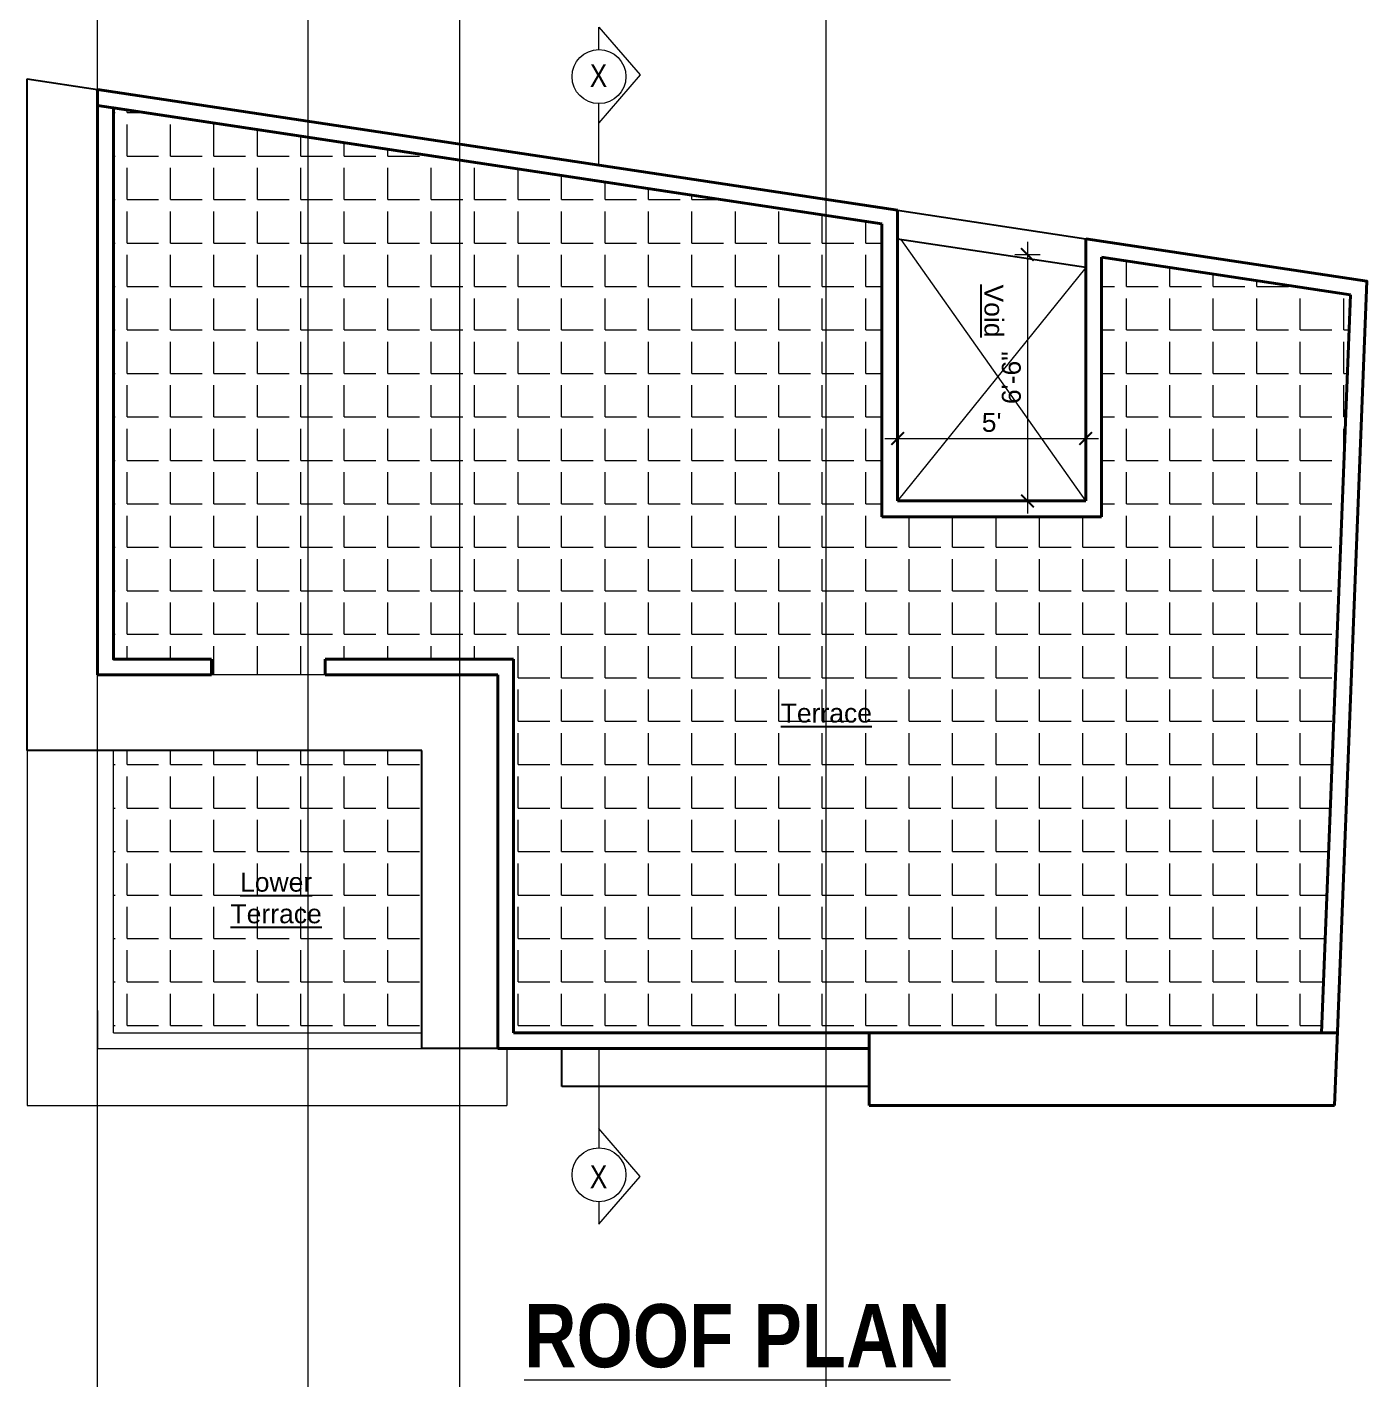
# Model space of a CAD drawing. Header units: inches. Extents: x 136316 to 155547, y -21384 to -17606.
# Drawn here: x 151738.1 to 152162.2, y -18057.8 to -17629.8 of the extents above; entities that cross this region are included whole.
import ezdxf

# ---------------------------------------------------------------- set-up
doc = ezdxf.new("R2010")
doc.units = ezdxf.units.IN
doc.header["$LTSCALE"] = 0.5
doc.header["$MEASUREMENT"] = 0
doc.header["$PDMODE"] = 66
for name, color, linetype, lineweight in [('Annotate-Lite.w', 177, 'Continuous', 9), ('DIM 1-100', 4, 'Continuous', 13), ('HACTH', 253, 'Continuous', 9), ('hatch', 9, 'Continuous', 5), ('PARAPET', 50, 'Continuous', 13), ('TEXT', 220, 'Continuous', 9), ('Text-100.w', 254, 'Continuous', 9), ('wall', 1, 'Continuous', 40), ('wall light', 6, 'Continuous', 25)]:
    doc.layers.add(name, color=color, linetype=linetype, lineweight=lineweight)
doc.styles.add('ARAIL', font='ARIALN.TTF')
doc.styles.add('arial', font='arial.ttf')
doc.styles.add('arial.', font='arial.ttf')
doc.styles.get("Standard").update_dxf_attribs({"font": 'arial.ttf'})
doc.dimstyles.new('1 by 96', dxfattribs={"dimtxt": 6, "dimasz": 4, "dimexe": 4, "dimexo": 4, "dimgap": 2, "dimtad": 1, "dimdec": 0, "dimzin": 0, "dimdsep": 46, "dimlunit": 4, "dimtxsty": 'Standard', "dimblk": 'ARCHTICK', "dimcen": 0, "dimdle": 4, "dimadec": 0, "dimazin": 0, "dimtfac": 1, "dimtdec": 0, "dimtix": 1, "dimtofl": 0, "dimtmove": 1, "dimatfit": 3, "dimldrblk": 'ARCHTICK', "dimfxl": 4, "dimfxlon": 1, "dimtolj": 1, "dimtzin": 0, "dimlwd": -1, "dimlwe": -1, "dimarcsym": 0})
pattern_1 = [(360, (5497.287, 1771.851), (3e-15, 13.75), [10, -3.75]), (90, (5497.287, 1771.851), (-13.75, 4e-15), [10, -3.75])]

# ---------------------------------------------------------------- blocks, each defined once
blk = doc.blocks.new('_ArchTick')
at = {"color": 0, "linetype": 'ByBlock', "const_width": 0.15}
blk.add_lwpolyline([(-0.5, -0.5), (0.5, 0.5)], dxfattribs=at)
blk = doc.blocks.new('*D417')
at = {"layer": 'Defpoints', "color": 0, "transparency": 16777216}
for p in [(152073.17, -17759.95), (152013.63, -17779.73), (152073.17, -17779.73)]:
    blk.add_point(p, dxfattribs=at)
at = {"layer": 'DIM 1-100', "color": 0, "transparency": 16777216}
for p, q in [((152013.63, -17763.95), (152013.63, -17755.95)), ((152073.17, -17763.95), (152073.17, -17755.95)), ((152009.63, -17759.95), (152077.17, -17759.95))]:
    blk.add_line(p, q, dxfattribs=at)
at = {"layer": 'DIM 1-100', "color": 0, "transparency": 16777216, "xscale": 4, "yscale": 4, "zscale": 4, "rotation": 180}
blk.add_blockref('_ArchTick', (152013.63, -17759.95), dxfattribs=at)
at = {"layer": 'DIM 1-100', "color": 0, "transparency": 16777216, "xscale": 4, "yscale": 4, "zscale": 4}
blk.add_blockref('_ArchTick', (152073.17, -17759.95), dxfattribs=at)
at = {"layer": 'DIM 1-100', "color": 0, "transparency": 16777216, "insert": (152043.4, -17754.9), "char_height": 6, "attachment_point": 5}
blk.add_mtext("\\A1;5'", dxfattribs=at)
blk = doc.blocks.new('*D418')
at = {"layer": 'Defpoints', "color": 0, "transparency": 16777216}
for p in [(152045.9, -17701.75), (152054.71, -17779.73), (152073.17, -17779.73)]:
    blk.add_point(p, dxfattribs=at)
at = {"layer": 'DIM 1-100', "color": 0, "transparency": 16777216}
for p, q in [((152054.71, -17697.75), (152054.71, -17783.73)), ((152050.71, -17701.75), (152058.71, -17701.75)), ((152058.71, -17779.73), (152050.71, -17779.73))]:
    blk.add_line(p, q, dxfattribs=at)
at = {"layer": 'DIM 1-100', "color": 0, "transparency": 16777216, "xscale": 4, "yscale": 4, "zscale": 4}
for p, rotation in [((152054.71, -17701.75), 90), ((152054.71, -17779.73), 270)]:
    blk.add_blockref('_ArchTick', p, dxfattribs=dict(at, rotation=rotation))
at = {"layer": 'DIM 1-100', "color": 0, "transparency": 16777216, "insert": (152049.65, -17740.74), "char_height": 6, "attachment_point": 5, "rotation": 90}
blk.add_mtext('\\A1;6\'-6"', dxfattribs=at)

msp = doc.modelspace()

# ---------------------------------------------------------------- hatches: boundary and pattern name
at = {"layer": 'HACTH'}
h = msp.add_hatch(dxfattribs=at)
h.set_pattern_fill('ANGLE', color=256, scale=50)
h.set_pattern_definition(pattern_1)
h.paths.add_polyline_path([(152008.63, -17692.07), (151765.48, -17655.36), (151765.48, -17829.73), (151796.48, -17829.73), (151796.48, -17834.73), (151832.48, -17834.73), (151832.48, -17829.73), (151892.13, -17829.73), (151892.13, -17947.96), (152147.78, -17947.96), (152156.99, -17714.47), (152078.17, -17702.57), (152078.17, -17784.73), (152073.17, -17784.73), (152008.63, -17784.73)])
h.paths.add_polyline_path([(151975.23, -17852.54), (152007.11, -17852.54), (152007.11, -17840.18), (151975.23, -17840.18)], flags=24)
at = {"layer": 'hatch'}
h = msp.add_hatch(dxfattribs=at)
h.set_pattern_fill('ANGLE', color=256, scale=50)
h.set_pattern_definition(pattern_1)
h.paths.add_polyline_path([(151863.13, -17858.72), (151765.48, -17858.72), (151765.48, -17947.96), (151863.13, -17947.96)])
h.paths.add_polyline_path([(151801.11, -17916.04), (151832.99, -17916.04), (151832.99, -17893.68), (151801.11, -17893.68)], flags=24)

# ---------------------------------------------------------------- linework, layer by layer
at = {"layer": 'Annotate-Lite.w'}
for p in [(151760.48, -20177.7), (151827.13, -18385.3), (151875.13, -18383.12), (151991.08, -18505.8)]:
    msp.add_xline(p, (0, 1), dxfattribs=at)
at = {"layer": 'HACTH'}
msp.add_line((151832.48, -17834.73), (151796.48, -17834.73), dxfattribs=at)
at = {"layer": 'HACTH', "ltscale": 100}
for p, q in [((151738.15, -17858.72), (151738.15, -17970.96)), ((151889.96, -17952.96), (151889.96, -17970.96)), ((151738.15, -17970.96), (151889.96, -17970.96))]:
    msp.add_line(p, q, dxfattribs=at)
at = {"layer": 'hatch'}
for p, q in [((152073.17, -17779.73), (152014.76, -17697.04)), ((152073.17, -17705.86), (152013.63, -17779.73))]:
    msp.add_line(p, q, dxfattribs=at)
at = {"layer": 'PARAPET'}
for p, q in [((151760.48, -17952.96), (151760.48, -17858.72)), ((151765.48, -17947.96), (151765.48, -17858.72)), ((151760.48, -17940.96), (151760.48, -17952.96)), ((151765.48, -17947.96), (151863.13, -17947.96)), ((151760.48, -17952.96), (151863.13, -17952.96))]:
    msp.add_line(p, q, dxfattribs=at)
at = {"layer": 'TEXT'}
for points in [[(151919.13, -17636.95), (151919.13, -17629.81), (151932.22, -17644.95), (151919.13, -17660.09)], [(151919.13, -17673.5), (151919.13, -17654.02)], [(151919.13, -17952.96), (151919.13, -17984.37)], [(151919.13, -18001.43), (151919.13, -18008.57), (151932.22, -17993.43), (151919.13, -17978.29)]]:
    msp.add_lwpolyline(points, dxfattribs=at)
for centre in [(151919.13, -17645.48), (151919.13, -17992.9)]:
    msp.add_circle(centre, 8.53, dxfattribs=at)
at = {"layer": 'wall'}
for p, q in [((151760.48, -17654.61), (152008.63, -17692.07)), ((152013.63, -17779.73), (152013.63, -17687.77)), ((152008.63, -17784.73), (152008.63, -17692.07)), ((152073.17, -17696.76), (152073.17, -17779.73)), ((152078.17, -17702.57), (152078.17, -17784.73)), ((152078.17, -17702.57), (152156.99, -17714.47)), ((152156.99, -17714.47), (152147.78, -17947.96)), ((152013.63, -17779.73), (152073.17, -17779.73)), ((152008.63, -17784.73), (152073.17, -17784.73)), ((152078.17, -17784.73), (152073.17, -17784.73)), ((151892.13, -17829.73), (151832.48, -17829.73)), ((151892.13, -17947.96), (151892.13, -17829.73)), ((151796.48, -17834.73), (151760.48, -17834.73)), ((151887.13, -17834.73), (151832.48, -17834.73)), ((151887.13, -17952.96), (151887.13, -17834.73)), ((152152.78, -17947.96), (151892.13, -17947.96)), ((152004.63, -17947.96), (152004.63, -17970.96)), ((152004.63, -17952.96), (151887.13, -17952.96)), ((152152.59, -17952.96), (152151.88, -17970.96)), ((152004.63, -17970.96), (152151.88, -17970.96))]:
    msp.add_line(p, q, dxfattribs=at)
for points in [[(151760.48, -17834.73), (151760.48, -17651.66), (151760.48, -17649.55), (152013.63, -17687.77)], [(151796.48, -17829.73), (151765.48, -17829.73), (151765.48, -17655.36), (152008.63, -17692.07)], [(152073.17, -17696.76), (152162.16, -17710.2), (152152.59, -17952.96)], [(151796.48, -17834.73), (151796.48, -17829.73)], [(151832.48, -17834.73), (151832.48, -17829.73)]]:
    msp.add_lwpolyline(points, dxfattribs=at)
at = {"layer": 'wall light', "ltscale": 100}
for p, q in [((151738.15, -17858.72), (151738.15, -17646.18)), ((151863.13, -17858.72), (151738.15, -17858.72)), ((151863.13, -17952.96), (151863.13, -17858.72)), ((151887.13, -17952.96), (151863.13, -17952.96)), ((151907.38, -17964.96), (151907.38, -17952.96)), ((152004.63, -17964.96), (151907.38, -17964.96))]:
    msp.add_line(p, q, dxfattribs=at)
at = {"layer": 'wall light'}
for p, q in [((151738.15, -17646.18), (151760.48, -17649.55)), ((152013.63, -17687.77), (152073.17, -17696.76))]:
    msp.add_line(p, q, dxfattribs=at)
msp.add_lwpolyline([(152073.17, -17705.86), (152013.63, -17696.87)], dxfattribs=at)

# ---------------------------------------------------------------- texts
at = {"layer": 'TEXT', "char_height": 7.2, "style": 'ARAIL'}
for insert, attachment_point in [((151921.73, -17641.56), 3), ((151916.25, -17989.93), 1)]:
    msp.add_mtext_dynamic_manual_height_columns('X', width=125.4648, gutter_width=90, heights=[0], dxfattribs=dict(at, insert=insert, attachment_point=attachment_point))
at = {"layer": 'TEXT', "lineweight": -2, "insert": (152044.09, -17719.64), "char_height": 6, "width": 127.5059, "attachment_point": 5, "rotation": 270, "style": 'arial.'}
msp.add_mtext('{\\LVoid}', dxfattribs=at)
at = {"layer": 'TEXT', "lineweight": -2, "char_height": 6, "width": 127.5059, "attachment_point": 5, "style": 'arial.'}
for s, insert in [('{\\LTerrace}', (151991.09, -17846.87)), ('{\\LLower\\PTerrace}', (151816.97, -17905.37))]:
    msp.add_mtext(s, dxfattribs=dict(at, insert=insert))
at = {"layer": 'Text-100.w', "insert": (151962.94, -18033.8), "char_height": 20, "width": 569.1024, "attachment_point": 2, "style": 'arial'}
msp.add_mtext('\\A1;{\\fArial Narrow|b1|i0|c0|p34;\\LROOF PLAN}', dxfattribs=at)

# ---------------------------------------------------------------- dimensions: what is measured, and where the dimension line sits
at = {"layer": 'DIM 1-100'}
dim = msp.add_linear_dim(base=(152054.71, -17779.73), p1=(152045.9, -17701.75), p2=(152073.17, -17779.73), angle=90, dimstyle='1 by 96', dxfattribs=at)
dim.commit()
dim.dimension.update_dxf_attribs({"geometry": '*D418', "text_midpoint": (152049.65, -17740.74)})
dim = msp.add_linear_dim(base=(152073.17, -17759.95), p1=(152013.63, -17779.73), p2=(152073.17, -17779.73), dimstyle='1 by 96', dxfattribs=at)
dim.commit()
dim.dimension.update_dxf_attribs({"geometry": '*D417', "text_midpoint": (152043.4, -17754.9)})

doc.saveas('drawing.dxf')
